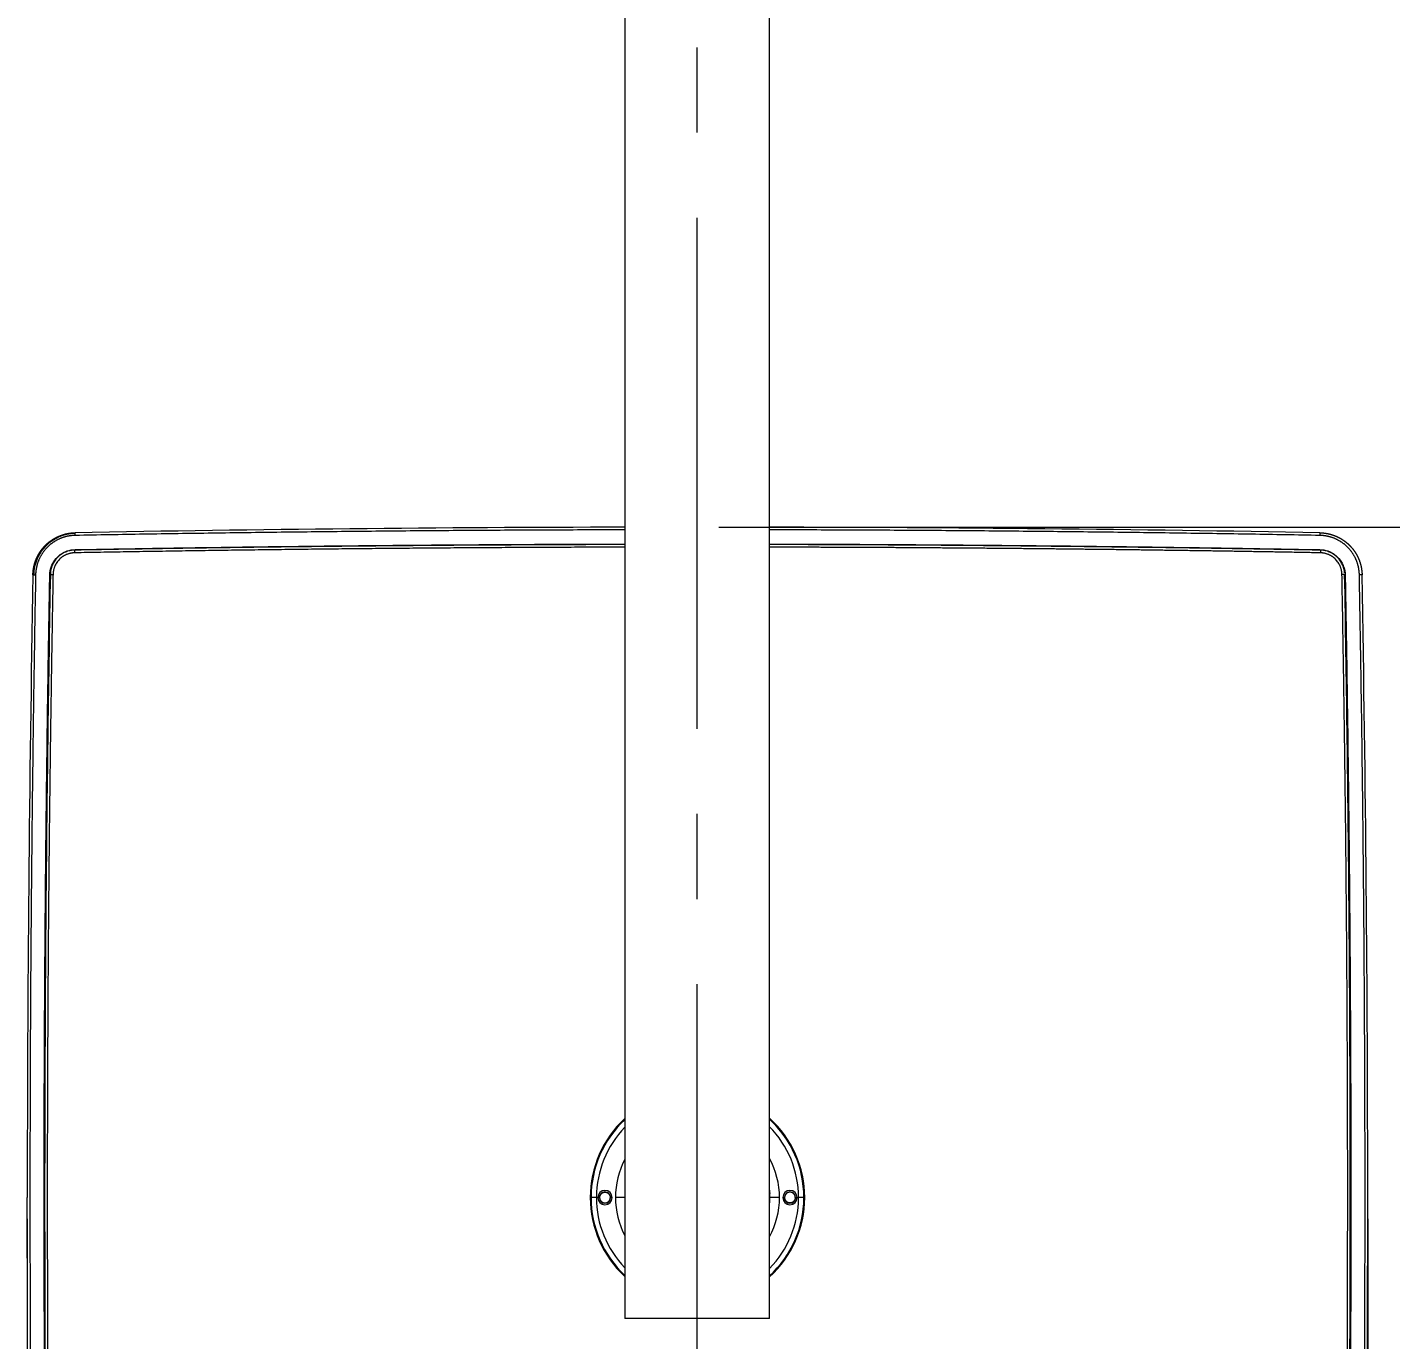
# Model space of a CAD drawing. Extents: x 8896 to 12055, y -91 to 2224.
# Drawn here: x 9756.8 to 10011.1, y 1567.2 to 1811.8 of the extents above; entities that cross this region are included whole.
import ezdxf

# ---------------------------------------------------------------- set-up
doc = ezdxf.new("R2010")
doc.units = 0
doc.header["$LTSCALE"] = 10
doc.header["$MEASUREMENT"] = 0
doc.header["$PDMODE"] = 3
doc.header["$PDSIZE"] = -10
doc.linetypes.add('CENTER2', pattern=[28.575, 19.05, -3.175, 3.175, -3.175])
doc.layers.get('0').update_dxf_attribs({"linetype": 'CONTINUOUS'})
doc.layers.get('DEFPOINTS').update_dxf_attribs({"linetype": 'CONTINUOUS'})
doc.layers.add('1', color=7, linetype='CONTINUOUS')
doc.layers.add('Cneter', color=1, linetype='CENTER2', lineweight=13)
doc.styles.add('Daelim Dimension', font='NanumGothic.ttf')
doc.dimstyles.new('DEFAULT', dxfattribs={"dimscale": 2, "dimtxt": 2, "dimasz": 2, "dimexe": 0, "dimexo": 2, "dimgap": 1, "dimtad": 1, "dimdec": 1, "dimzin": 9, "dimdsep": 46, "dimtxsty": 'Daelim Dimension', "dimcen": 0.5, "dimclrd": 5, "dimclre": 5, "dimclrt": 256, "dimadec": 1, "dimazin": 0, "dimtfac": 1, "dimtdec": 1, "dimtix": 1, "dimtmove": 0, "dimatfit": 3, "dimfxl": 1, "dimtolj": 1, "dimtzin": 1, "dimlwd": 9, "dimlwe": 9, "dimarcsym": 0})

# ---------------------------------------------------------------- blocks, each defined once
blk = doc.blocks.new('*D4')
at = {"color": 5, "lineweight": 9, "ltscale": 0.5, "transparency": 16777216}
for p, q in [((9756.82, 1589.67), (9756.82, 1413.04)), ((10006.81, 1589.67), (10006.81, 1413.04)), ((9764.82, 1415.04), (9998.81, 1415.04))]:
    blk.add_line(p, q, dxfattribs=at)
at = {"color": 5, "ltscale": 0.5, "transparency": 16777216}
for points in [[(9764.82, 1416.37), (9764.82, 1413.71), (9756.82, 1415.04)], [(9998.81, 1416.37), (9998.81, 1413.71), (10006.81, 1415.04)]]:
    blk.add_solid(points, dxfattribs=at)
at = {"layer": 'DEFPOINTS', "color": 0, "ltscale": 0.5, "transparency": 16777216}
for p in [(9756.82, 1593.67), (10006.81, 1593.67), (10006.81, 1415.04)]:
    blk.add_point(p, dxfattribs=at)
at = {"color": 7, "ltscale": 0.5, "transparency": 16777216, "insert": (9881.81, 1427.93), "char_height": 20, "attachment_point": 5, "style": 'Daelim Dimension'}
blk.add_mtext('\\A1;250', dxfattribs=at)
blk = doc.blocks.new('*D5')
at = {"color": 5, "lineweight": 9, "ltscale": 0.5, "transparency": 16777216}
for p, q in [((9885.81, 1718.67), (10079.9, 1718.67)), ((10077.9, 1476.67), (10077.9, 1710.67)), ((9885.81, 1468.67), (10079.9, 1468.67))]:
    blk.add_line(p, q, dxfattribs=at)
at = {"color": 5, "ltscale": 0.5, "transparency": 16777216}
for points in [[(10076.57, 1710.67), (10079.23, 1710.67), (10077.9, 1718.67)], [(10076.57, 1476.67), (10079.23, 1476.67), (10077.9, 1468.67)]]:
    blk.add_solid(points, dxfattribs=at)
at = {"layer": 'DEFPOINTS', "color": 0, "ltscale": 0.5, "transparency": 16777216}
for p in [(9881.81, 1718.67), (10077.9, 1718.67), (9881.81, 1468.67)]:
    blk.add_point(p, dxfattribs=at)
at = {"color": 7, "ltscale": 0.5, "transparency": 16777216, "insert": (10065.01, 1593.67), "char_height": 20, "attachment_point": 5, "rotation": 90, "style": 'Daelim Dimension'}
blk.add_mtext('\\A1;250', dxfattribs=at)
blk = doc.blocks.new('*D13')
at = {"color": 5, "lineweight": 9, "ltscale": 0.5, "transparency": 16777216}
for p, q in [((10020.76, 2037.53), (10186.06, 2037.53)), ((10184.06, 1476.67), (10184.06, 2029.53)), ((9885.81, 1468.67), (10186.06, 1468.67))]:
    blk.add_line(p, q, dxfattribs=at)
at = {"color": 5, "ltscale": 0.5, "transparency": 16777216}
for points in [[(10182.73, 2029.53), (10185.4, 2029.53), (10184.06, 2037.53)], [(10182.73, 1476.67), (10185.4, 1476.67), (10184.06, 1468.67)]]:
    blk.add_solid(points, dxfattribs=at)
at = {"layer": 'DEFPOINTS', "color": 0, "ltscale": 0.5, "transparency": 16777216}
for p in [(10016.76, 2037.53), (10184.06, 2037.53), (9881.81, 1468.67)]:
    blk.add_point(p, dxfattribs=at)
at = {"color": 7, "ltscale": 0.5, "transparency": 16777216, "insert": (10171.18, 1753.1), "char_height": 20, "attachment_point": 5, "rotation": 90, "style": 'Daelim Dimension'}
blk.add_mtext('\\A1;569', dxfattribs=at)

msp = doc.modelspace()

# ---------------------------------------------------------------- linework, layer by layer
at = {"layer": '1', "color": 7, "linetype": 'Continuous', "lineweight": 18}
for p, q in [((9868.26, 1895.15), (9868.26, 1571.15)), ((9895.26, 1571.15), (9895.26, 1895.15)), ((9895.28, 1594.42), (9895.29, 1594.42)), ((9895.26, 1571.15), (9868.26, 1571.15))]:
    msp.add_line(p, q, dxfattribs=at)
at = {"layer": '1', "color": 7, "linetype": 'Continuous', "lineweight": 13}
for p, q in [((9861.96, 1593.67), (9861.81, 1593.67)), ((9862.96, 1593.67), (9861.96, 1593.67)), ((9863.53, 1593.67), (9863.22, 1593.67)), ((9865.56, 1593.67), (9865.6, 1593.67)), ((9868.26, 1593.67), (9866.51, 1593.67)), ((9897.11, 1593.67), (9895.31, 1593.67)), ((9898.06, 1593.67), (9898.03, 1593.67)), ((9900.1, 1593.67), (9900.41, 1593.67)), ((9901.67, 1593.67), (9900.67, 1593.67)), ((9901.81, 1593.67), (9901.67, 1593.67))]:
    msp.add_line(p, q, dxfattribs=at)
at = {"layer": '1', "color": 7, "linetype": 'Continuous', "lineweight": 18}
for centre, radius, start, end in [((9881.81, -4667.95), 6386.61, 90.121563, 91.041505), ((9881.81, -4667.95), 6386.61, 88.958495, 89.879381), ((16143.43, 1593.67), 6386.61, 178.958495, 180), ((3620.2, 1593.67), 6386.61, 0, 1.041505), ((9881.81, 1593.67), 20, 132.6544, 180), ((9881.81, 1593.67), 20, 0, 47.7478), ((9881.81, 1593.67), 15.3, 152.3433, 180), ((9881.81, 1593.67), 15.3, 0, 28.4836), ((9864.56, 1593.67), 1.34, 90, 180), ((9864.56, 1593.67), 1.04, 90, 180), ((9864.56, 1593.67), 1.34, 0, 90), ((9864.56, 1593.67), 1.04, 360, 90), ((9881.81, 1593.67), 13.5, 0, 5.0316), ((9899.06, 1593.67), 1.34, 90, 180), ((9899.06, 1593.67), 1.04, 90, 180), ((9899.06, 1593.67), 1.34, 0, 90), ((9899.06, 1593.67), 1.04, 360, 90), ((9881.81, 1593.67), 20, 180, 227.3456), ((9864.56, 1593.67), 1.34, 180, 270), ((9864.56, 1593.67), 1.04, 180, 270), ((9864.56, 1593.67), 1.04, 270, 360), ((9864.56, 1593.67), 1.34, 270, 0), ((9881.81, 1593.67), 15.3, 180, 207.6567), ((9881.81, 1593.67), 20, 312.2522, 0), ((9881.81, 1593.67), 13.5, 354.9684, 0), ((9881.81, 1593.67), 15.3, 331.5164, 0), ((9899.06, 1593.67), 1.34, 180, 270), ((9899.06, 1593.67), 1.04, 180, 270), ((9899.06, 1593.67), 1.04, 270, 360), ((9899.06, 1593.67), 1.34, 270, 0), ((3620.2, 1593.67), 6386.61, 358.958495, 0)]:
    msp.add_arc(centre, radius, start, end, dxfattribs=at)
at = {"layer": '1', "color": 7, "linetype": 'Continuous', "lineweight": 13}
for radius, start, end in [(19.85, 133.0472, 179.7289), (19.85, 0, 47.3642), (18.85, 135.9537, 179.7289), (18.85, 0, 44.497), (19.85, 179.7289, 180), (19.85, 180, 226.9542), (18.85, 179.7289, 180), (18.85, 180, 224.0448), (19.85, 312.6372, 359.7289), (18.85, 315.5016, 359.7289), (18.85, 359.7289, 0), (19.85, 359.7289, 0)]:
    msp.add_arc((9881.81, 1593.67), radius, start, end, dxfattribs=at)
msp.add_ellipse((9765.87, 1709.61), major_axis=(5.64, 5.47), ratio=1, start_param=0.818639, end_param=2.35315, dxfattribs=at)
at = {"layer": '1', "color": 7, "linetype": 'Continuous', "lineweight": 18}
for points, knots in [([(9757.87, 1709.76), (9757.87, 1709.77), (9757.87, 1709.8), (9757.88, 1709.84), (9757.88, 1709.89), (9757.88, 1709.93), (9757.88, 1709.97), (9757.88, 1710.02), (9757.88, 1710.06), (9757.89, 1710.1), (9757.89, 1710.15), (9757.89, 1710.19), (9757.9, 1710.23), (9757.9, 1710.28), (9757.9, 1710.32), (9757.91, 1710.36), (9757.91, 1710.41), (9757.92, 1710.45), (9757.92, 1710.49), (9757.93, 1710.54), (9757.93, 1710.58), (9757.94, 1710.62), (9757.94, 1710.66), (9757.95, 1710.71), (9757.95, 1710.75), (9757.96, 1710.79), (9757.97, 1710.83), (9757.97, 1710.88), (9757.98, 1710.92), (9757.99, 1710.96), (9757.99, 1711), (9758, 1711.05), (9758.01, 1711.09), (9758.02, 1711.13), (9758.03, 1711.17), (9758.03, 1711.21), (9758.04, 1711.26), (9758.05, 1711.3), (9758.06, 1711.34), (9758.07, 1711.38), (9758.08, 1711.42), (9758.09, 1711.47), (9758.1, 1711.51), (9758.11, 1711.55), (9758.12, 1711.59), (9758.13, 1711.63), (9758.14, 1711.67), (9758.15, 1711.71), (9758.16, 1711.75), (9758.18, 1711.8), (9758.19, 1711.84), (9758.2, 1711.88), (9758.21, 1711.92), (9758.22, 1711.96), (9758.24, 1712), (9758.25, 1712.04), (9758.26, 1712.08), (9758.28, 1712.12), (9758.29, 1712.16), (9758.3, 1712.2), (9758.32, 1712.24), (9758.33, 1712.28), (9758.34, 1712.32), (9758.36, 1712.36), (9758.37, 1712.4), (9758.39, 1712.44), (9758.4, 1712.48), (9758.42, 1712.52), (9758.43, 1712.56), (9758.45, 1712.6), (9758.47, 1712.64), (9758.48, 1712.67), (9758.5, 1712.71), (9758.51, 1712.75), (9758.53, 1712.79), (9758.55, 1712.83), (9758.56, 1712.87), (9758.58, 1712.91), (9758.6, 1712.94), (9758.62, 1712.98), (9758.63, 1713.02), (9758.65, 1713.06), (9758.67, 1713.1), (9758.69, 1713.13), (9758.71, 1713.17), (9758.73, 1713.21), (9758.74, 1713.25), (9758.76, 1713.28), (9758.78, 1713.32), (9758.8, 1713.36), (9758.82, 1713.39), (9758.84, 1713.43), (9758.86, 1713.47), (9758.88, 1713.5), (9758.9, 1713.54), (9758.92, 1713.58), (9758.94, 1713.61), (9758.96, 1713.65), (9758.99, 1713.68), (9759.01, 1713.72), (9759.03, 1713.75), (9759.05, 1713.79), (9759.07, 1713.83), (9759.09, 1713.86), (9759.12, 1713.9), (9759.14, 1713.93), (9759.16, 1713.97), (9759.18, 1714), (9759.21, 1714.03), (9759.23, 1714.07), (9759.25, 1714.1), (9759.27, 1714.14), (9759.3, 1714.17), (9759.32, 1714.21), (9759.35, 1714.24), (9759.37, 1714.27), (9759.39, 1714.31), (9759.42, 1714.34), (9759.44, 1714.37), (9759.47, 1714.41), (9759.49, 1714.44), (9759.52, 1714.47), (9759.54, 1714.5), (9759.57, 1714.54), (9759.59, 1714.57), (9759.62, 1714.6), (9759.64, 1714.63), (9759.67, 1714.66), (9759.69, 1714.7), (9759.72, 1714.73), (9759.75, 1714.76), (9759.77, 1714.79), (9759.8, 1714.82), (9759.83, 1714.85), (9759.85, 1714.88), (9759.88, 1714.91), (9759.91, 1714.94), (9759.93, 1714.97), (9759.96, 1715), (9759.99, 1715.03), (9760.02, 1715.06), (9760.05, 1715.09), (9760.07, 1715.12), (9760.1, 1715.15), (9760.13, 1715.18), (9760.16, 1715.21), (9760.19, 1715.24), (9760.22, 1715.28), (9760.27, 1715.32), (9760.33, 1715.38), (9760.39, 1715.43), (9760.44, 1715.49), (9760.5, 1715.54), (9760.56, 1715.59), (9760.62, 1715.65), (9760.68, 1715.7), (9760.74, 1715.75), (9760.8, 1715.8), (9760.86, 1715.85), (9760.93, 1715.9), (9760.99, 1715.95), (9761.05, 1716), (9761.12, 1716.05), (9761.18, 1716.09), (9761.25, 1716.14), (9761.31, 1716.19), (9761.38, 1716.23), (9761.45, 1716.28), (9761.51, 1716.32), (9761.58, 1716.36), (9761.65, 1716.41), (9761.72, 1716.45), (9761.79, 1716.49), (9761.86, 1716.53), (9761.93, 1716.57), (9762, 1716.61), (9762.07, 1716.65), (9762.14, 1716.69), (9762.21, 1716.73), (9762.29, 1716.76), (9762.36, 1716.8), (9762.43, 1716.84), (9762.51, 1716.87), (9762.58, 1716.9), (9762.66, 1716.94), (9762.73, 1716.97), (9762.81, 1717), (9762.88, 1717.03), (9762.96, 1717.06), (9763.04, 1717.09), (9763.11, 1717.12), (9763.19, 1717.15), (9763.27, 1717.18), (9763.35, 1717.2), (9763.42, 1717.23), (9763.5, 1717.25), (9763.58, 1717.28), (9763.66, 1717.3), (9763.74, 1717.32), (9763.82, 1717.34), (9763.9, 1717.37), (9763.98, 1717.39), (9764.06, 1717.4), (9764.14, 1717.42), (9764.23, 1717.44), (9764.31, 1717.46), (9764.39, 1717.47), (9764.47, 1717.49), (9764.55, 1717.5), (9764.64, 1717.52), (9764.72, 1717.53), (9764.8, 1717.54), (9764.89, 1717.55), (9764.97, 1717.56), (9765.05, 1717.57), (9765.14, 1717.58), (9765.22, 1717.59), (9765.3, 1717.59), (9765.39, 1717.6), (9765.47, 1717.6), (9765.56, 1717.61), (9765.64, 1717.61), (9765.7, 1717.61), (9765.73, 1717.61)], [0, 0, 0, 0, 0.003544, 0.007087, 0.010628, 0.014167, 0.017705, 0.021241, 0.024775, 0.028308, 0.031839, 0.035368, 0.038896, 0.042422, 0.045946, 0.049469, 0.05299, 0.05651, 0.060028, 0.063544, 0.067058, 0.070571, 0.074082, 0.077592, 0.0811, 0.084606, 0.088111, 0.091614, 0.095115, 0.098615, 0.102113, 0.105609, 0.109104, 0.112597, 0.116088, 0.119578, 0.123066, 0.126553, 0.130038, 0.133521, 0.137002, 0.140482, 0.14396, 0.147437, 0.150912, 0.154385, 0.157857, 0.161327, 0.164795, 0.168262, 0.171727, 0.17519, 0.178652, 0.182112, 0.18557, 0.189027, 0.192482, 0.195936, 0.199388, 0.202838, 0.206286, 0.209733, 0.213178, 0.216622, 0.220064, 0.223504, 0.226943, 0.23038, 0.233815, 0.237249, 0.240681, 0.244111, 0.24754, 0.250967, 0.254392, 0.257816, 0.261238, 0.264659, 0.268078, 0.271495, 0.27491, 0.278324, 0.281736, 0.285147, 0.288556, 0.291963, 0.295369, 0.298773, 0.302175, 0.305576, 0.308975, 0.312372, 0.315768, 0.319162, 0.322554, 0.325945, 0.329334, 0.332722, 0.336108, 0.339492, 0.342874, 0.346255, 0.349634, 0.353012, 0.356388, 0.359762, 0.363135, 0.366506, 0.369875, 0.373243, 0.376609, 0.379973, 0.383336, 0.386697, 0.390057, 0.393414, 0.396771, 0.400125, 0.403478, 0.406829, 0.410179, 0.413527, 0.416873, 0.420217, 0.42356, 0.426902, 0.430241, 0.433579, 0.436916, 0.44025, 0.443583, 0.446915, 0.450245, 0.453573, 0.456899, 0.460224, 0.463547, 0.466869, 0.470188, 0.473507, 0.476823, 0.480138, 0.483451, 0.486763, 0.490073, 0.493381, 0.496688, 0.499993, 0.506428, 0.512869, 0.519316, 0.525769, 0.532229, 0.538695, 0.545167, 0.551646, 0.558131, 0.564622, 0.571119, 0.577623, 0.584133, 0.590649, 0.597171, 0.6037, 0.610235, 0.616776, 0.623324, 0.629878, 0.636438, 0.643004, 0.649577, 0.656156, 0.662741, 0.669332, 0.67593, 0.682534, 0.689144, 0.695761, 0.702384, 0.709013, 0.715648, 0.72229, 0.728938, 0.735592, 0.742253, 0.748919, 0.755592, 0.762272, 0.768957, 0.775649, 0.782347, 0.789051, 0.795762, 0.802479, 0.809202, 0.815932, 0.822668, 0.82941, 0.836158, 0.842912, 0.849673, 0.85644, 0.863214, 0.869994, 0.87678, 0.883572, 0.89037, 0.897175, 0.903986, 0.910803, 0.917627, 0.924457, 0.931293, 0.938136, 0.944984, 0.951839, 0.958701, 0.965568, 0.972442, 0.979322, 0.986208, 0.993101, 1, 1, 1, 1]), ([(9997.9, 1717.61), (9997.92, 1717.61), (9997.94, 1717.61), (9997.99, 1717.61), (9998.03, 1717.61), (9998.08, 1717.61), (9998.12, 1717.6), (9998.16, 1717.6), (9998.21, 1717.6), (9998.25, 1717.6), (9998.29, 1717.59), (9998.34, 1717.59), (9998.38, 1717.59), (9998.42, 1717.58), (9998.46, 1717.58), (9998.51, 1717.58), (9998.55, 1717.57), (9998.59, 1717.57), (9998.64, 1717.56), (9998.68, 1717.56), (9998.72, 1717.55), (9998.76, 1717.55), (9998.81, 1717.54), (9998.85, 1717.54), (9998.89, 1717.53), (9998.94, 1717.52), (9998.98, 1717.52), (9999.02, 1717.51), (9999.06, 1717.5), (9999.11, 1717.5), (9999.15, 1717.49), (9999.19, 1717.48), (9999.23, 1717.47), (9999.27, 1717.47), (9999.32, 1717.46), (9999.36, 1717.45), (9999.4, 1717.44), (9999.44, 1717.43), (9999.48, 1717.42), (9999.53, 1717.41), (9999.57, 1717.4), (9999.61, 1717.39), (9999.65, 1717.38), (9999.69, 1717.37), (9999.73, 1717.36), (9999.77, 1717.35), (9999.82, 1717.34), (9999.86, 1717.33), (9999.9, 1717.32), (9999.94, 1717.31), (9999.98, 1717.3), (10000.02, 1717.28), (10000.06, 1717.27), (10000.1, 1717.26), (10000.14, 1717.25), (10000.18, 1717.23), (10000.22, 1717.22), (10000.26, 1717.21), (10000.3, 1717.2), (10000.34, 1717.18), (10000.38, 1717.17), (10000.42, 1717.15), (10000.46, 1717.14), (10000.5, 1717.13), (10000.54, 1717.11), (10000.58, 1717.1), (10000.62, 1717.08), (10000.66, 1717.07), (10000.7, 1717.05), (10000.74, 1717.03), (10000.78, 1717.02), (10000.82, 1717), (10000.86, 1716.99), (10000.9, 1716.97), (10000.93, 1716.95), (10000.97, 1716.94), (10001.01, 1716.92), (10001.05, 1716.9), (10001.09, 1716.89), (10001.13, 1716.87), (10001.16, 1716.85), (10001.2, 1716.83), (10001.24, 1716.81), (10001.28, 1716.8), (10001.31, 1716.78), (10001.35, 1716.76), (10001.39, 1716.74), (10001.43, 1716.72), (10001.46, 1716.7), (10001.5, 1716.68), (10001.54, 1716.66), (10001.57, 1716.64), (10001.61, 1716.62), (10001.65, 1716.6), (10001.68, 1716.58), (10001.72, 1716.56), (10001.76, 1716.54), (10001.79, 1716.52), (10001.83, 1716.5), (10001.86, 1716.48), (10001.9, 1716.46), (10001.93, 1716.43), (10001.97, 1716.41), (10002, 1716.39), (10002.04, 1716.37), (10002.07, 1716.35), (10002.11, 1716.32), (10002.14, 1716.3), (10002.18, 1716.28), (10002.21, 1716.26), (10002.25, 1716.23), (10002.28, 1716.21), (10002.32, 1716.19), (10002.35, 1716.16), (10002.38, 1716.14), (10002.42, 1716.11), (10002.45, 1716.09), (10002.48, 1716.07), (10002.52, 1716.04), (10002.55, 1716.02), (10002.58, 1715.99), (10002.61, 1715.97), (10002.65, 1715.94), (10002.68, 1715.92), (10002.71, 1715.89), (10002.74, 1715.87), (10002.78, 1715.84), (10002.81, 1715.82), (10002.84, 1715.79), (10002.87, 1715.76), (10002.9, 1715.74), (10002.93, 1715.71), (10002.96, 1715.68), (10003, 1715.66), (10003.03, 1715.63), (10003.06, 1715.6), (10003.09, 1715.58), (10003.12, 1715.55), (10003.15, 1715.52), (10003.18, 1715.49), (10003.21, 1715.47), (10003.24, 1715.44), (10003.27, 1715.41), (10003.3, 1715.38), (10003.33, 1715.35), (10003.35, 1715.33), (10003.38, 1715.3), (10003.42, 1715.26), (10003.47, 1715.21), (10003.52, 1715.16), (10003.58, 1715.1), (10003.63, 1715.04), (10003.69, 1714.98), (10003.74, 1714.92), (10003.79, 1714.86), (10003.84, 1714.8), (10003.89, 1714.74), (10003.94, 1714.68), (10004, 1714.62), (10004.04, 1714.56), (10004.09, 1714.49), (10004.14, 1714.43), (10004.19, 1714.37), (10004.24, 1714.3), (10004.28, 1714.24), (10004.33, 1714.17), (10004.38, 1714.1), (10004.42, 1714.04), (10004.46, 1713.97), (10004.51, 1713.9), (10004.55, 1713.83), (10004.59, 1713.76), (10004.64, 1713.7), (10004.68, 1713.63), (10004.72, 1713.56), (10004.76, 1713.48), (10004.79, 1713.41), (10004.83, 1713.34), (10004.87, 1713.27), (10004.91, 1713.2), (10004.94, 1713.12), (10004.98, 1713.05), (10005.01, 1712.98), (10005.05, 1712.9), (10005.08, 1712.83), (10005.11, 1712.75), (10005.15, 1712.68), (10005.18, 1712.6), (10005.21, 1712.53), (10005.24, 1712.45), (10005.26, 1712.37), (10005.29, 1712.29), (10005.32, 1712.22), (10005.35, 1712.14), (10005.37, 1712.06), (10005.4, 1711.98), (10005.42, 1711.9), (10005.44, 1711.82), (10005.47, 1711.74), (10005.49, 1711.66), (10005.51, 1711.58), (10005.53, 1711.5), (10005.55, 1711.42), (10005.57, 1711.34), (10005.58, 1711.26), (10005.6, 1711.18), (10005.62, 1711.09), (10005.63, 1711.01), (10005.65, 1710.93), (10005.66, 1710.85), (10005.67, 1710.76), (10005.68, 1710.68), (10005.69, 1710.6), (10005.7, 1710.52), (10005.71, 1710.43), (10005.72, 1710.35), (10005.73, 1710.26), (10005.74, 1710.18), (10005.74, 1710.1), (10005.75, 1710.01), (10005.75, 1709.93), (10005.75, 1709.84), (10005.75, 1709.79), (10005.75, 1709.76)], [0, 0, 0, 0, 0.003544, 0.007087, 0.010628, 0.014167, 0.017705, 0.021241, 0.024775, 0.028308, 0.031839, 0.035368, 0.038896, 0.042422, 0.045946, 0.049469, 0.05299, 0.05651, 0.060028, 0.063544, 0.067058, 0.070571, 0.074082, 0.077592, 0.0811, 0.084606, 0.088111, 0.091614, 0.095115, 0.098615, 0.102113, 0.105609, 0.109104, 0.112597, 0.116088, 0.119578, 0.123066, 0.126553, 0.130037, 0.133521, 0.137002, 0.140482, 0.14396, 0.147437, 0.150912, 0.154385, 0.157857, 0.161327, 0.164795, 0.168262, 0.171727, 0.17519, 0.178652, 0.182112, 0.18557, 0.189027, 0.192482, 0.195936, 0.199387, 0.202838, 0.206286, 0.209733, 0.213178, 0.216622, 0.220064, 0.223504, 0.226943, 0.23038, 0.233815, 0.237249, 0.240681, 0.244111, 0.24754, 0.250967, 0.254392, 0.257816, 0.261238, 0.264659, 0.268077, 0.271495, 0.27491, 0.278324, 0.281736, 0.285147, 0.288556, 0.291963, 0.295369, 0.298773, 0.302175, 0.305576, 0.308975, 0.312372, 0.315768, 0.319162, 0.322554, 0.325945, 0.329334, 0.332722, 0.336108, 0.339492, 0.342874, 0.346255, 0.349634, 0.353012, 0.356388, 0.359762, 0.363135, 0.366506, 0.369875, 0.373243, 0.376609, 0.379973, 0.383336, 0.386697, 0.390057, 0.393414, 0.396771, 0.400125, 0.403478, 0.406829, 0.410179, 0.413527, 0.416873, 0.420217, 0.42356, 0.426902, 0.430241, 0.433579, 0.436916, 0.44025, 0.443583, 0.446915, 0.450245, 0.453573, 0.456899, 0.460224, 0.463547, 0.466869, 0.470188, 0.473507, 0.476823, 0.480138, 0.483451, 0.486763, 0.490073, 0.493381, 0.496688, 0.499993, 0.506428, 0.512869, 0.519316, 0.52577, 0.53223, 0.538696, 0.545168, 0.551647, 0.558132, 0.564623, 0.57112, 0.577624, 0.584134, 0.59065, 0.597173, 0.603702, 0.610237, 0.616778, 0.623326, 0.62988, 0.63644, 0.643006, 0.649579, 0.656158, 0.662743, 0.669335, 0.675932, 0.682536, 0.689147, 0.695763, 0.702386, 0.709015, 0.715651, 0.722292, 0.72894, 0.735594, 0.742255, 0.748922, 0.755595, 0.762274, 0.76896, 0.775651, 0.782349, 0.789054, 0.795764, 0.802481, 0.809205, 0.815934, 0.82267, 0.829412, 0.83616, 0.842914, 0.849675, 0.856442, 0.863216, 0.869995, 0.876781, 0.883573, 0.890372, 0.897177, 0.903988, 0.910805, 0.917628, 0.924458, 0.931294, 0.938137, 0.944985, 0.95184, 0.958701, 0.965569, 0.972442, 0.979322, 0.986209, 0.993101, 1, 1, 1, 1]), ([(9761.02, 1709.75), (9761.03, 1710.24), (9761.2, 1711.23), (9761.89, 1712.55), (9762.81, 1713.47), (9763.5, 1713.88), (9763.78, 1714.01)], [0, 0, 0, 0, 0.276368, 0.551466, 0.826172, 1, 1, 1, 1]), ([(9765.64, 1714.36), (9765.34, 1714.36), (9765.05, 1714.32), (9764.47, 1714.2), (9764.05, 1714.07), (9763.65, 1713.88), (9763.39, 1713.74), (9763.02, 1713.51), (9762.68, 1713.22), (9762.26, 1712.81), (9762.07, 1712.58), (9761.74, 1712.09), (9761.6, 1711.83), (9761.37, 1711.29), (9761.28, 1711.01), (9761.19, 1710.58), (9761.17, 1710.43), (9761.13, 1710.14), (9761.12, 1709.99), (9761.12, 1709.85)], [0, 0, 0, 0, 0.125, 0.125, 0.25, 0.3125, 0.3125, 0.375, 0.5, 0.5, 0.625, 0.625, 0.75, 0.75, 0.875, 0.875, 0.9375, 0.9375, 1, 1, 1, 1]), ([(9763.78, 1714.01), (9763.94, 1714.09), (9764.57, 1714.34), (9765.24, 1714.46), (9765.73, 1714.46), (9765.73, 1714.46)], [0, 0, 0, 0, 0.268007, 0.99937, 1, 1, 1, 1]), ([(9868.26, 1715.41), (9867.73, 1715.41), (9866.35, 1715.4), (9864.13, 1715.4), (9861.61, 1715.39), (9859.08, 1715.38), (9856.55, 1715.37), (9854.03, 1715.36), (9851.5, 1715.35), (9848.98, 1715.34), (9846.45, 1715.32), (9843.92, 1715.31), (9841.4, 1715.29), (9838.87, 1715.28), (9836.35, 1715.26), (9833.82, 1715.24), (9831.3, 1715.22), (9828.77, 1715.2), (9826.24, 1715.18), (9823.72, 1715.16), (9821.19, 1715.13), (9818.67, 1715.11), (9816.14, 1715.08), (9813.62, 1715.06), (9811.09, 1715.03), (9808.57, 1715), (9806.04, 1714.97), (9803.51, 1714.94), (9800.99, 1714.91), (9798.46, 1714.88), (9795.94, 1714.84), (9793.41, 1714.81), (9790.89, 1714.77), (9788.36, 1714.74), (9785.84, 1714.7), (9783.31, 1714.66), (9780.79, 1714.62), (9778.26, 1714.58), (9775.74, 1714.54), (9773.21, 1714.5), (9770.69, 1714.45), (9768.16, 1714.41), (9766.48, 1714.38), (9765.64, 1714.36)], [0, 0, 0, 0, 0.015651, 0.040263, 0.064874, 0.089486, 0.114097, 0.138708, 0.163319, 0.18793, 0.21254, 0.237151, 0.261761, 0.286371, 0.310981, 0.335591, 0.360201, 0.384811, 0.40942, 0.434029, 0.458639, 0.483248, 0.507856, 0.532465, 0.557074, 0.581682, 0.60629, 0.630898, 0.655506, 0.680114, 0.704721, 0.729329, 0.753936, 0.778543, 0.80315, 0.827757, 0.852364, 0.87697, 0.901576, 0.926183, 0.950789, 0.975394, 1, 1, 1, 1]), ([(9868.26, 1714.92), (9867.53, 1714.92), (9865.92, 1714.91), (9863.45, 1714.91), (9860.85, 1714.9), (9858.25, 1714.89), (9855.66, 1714.88), (9853.07, 1714.87), (9850.48, 1714.86), (9847.91, 1714.84), (9845.33, 1714.83), (9842.76, 1714.81), (9840.2, 1714.8), (9837.64, 1714.78), (9835.09, 1714.76), (9832.54, 1714.74), (9830, 1714.72), (9827.46, 1714.7), (9824.93, 1714.68), (9822.4, 1714.65), (9819.88, 1714.63), (9817.36, 1714.6), (9814.85, 1714.58), (9812.34, 1714.55), (9809.84, 1714.52), (9807.34, 1714.49), (9804.84, 1714.46), (9802.36, 1714.43), (9799.87, 1714.4), (9797.4, 1714.37), (9794.92, 1714.34), (9792.46, 1714.3), (9789.99, 1714.27), (9787.54, 1714.23), (9785.08, 1714.19), (9782.64, 1714.15), (9780.19, 1714.12), (9777.76, 1714.08), (9775.33, 1714.04), (9772.9, 1713.99), (9770.48, 1713.95), (9768.06, 1713.91), (9766.45, 1713.88), (9765.64, 1713.86)], [0, 0, 0, 0, 0.021508, 0.046925, 0.072293, 0.097612, 0.122882, 0.148103, 0.173275, 0.198398, 0.223473, 0.248498, 0.273474, 0.298402, 0.32328, 0.348109, 0.37289, 0.397621, 0.422304, 0.446937, 0.471522, 0.496058, 0.520545, 0.544982, 0.569371, 0.593711, 0.618002, 0.642244, 0.666437, 0.690581, 0.714676, 0.738722, 0.76272, 0.786668, 0.810567, 0.834418, 0.858219, 0.881972, 0.905675, 0.92933, 0.952935, 0.976492, 1, 1, 1, 1]), ([(9997.99, 1714.36), (9997.58, 1714.37), (9996.75, 1714.39), (9995.46, 1714.41), (9994.11, 1714.43), (9992.7, 1714.46), (9991.23, 1714.48), (9989.69, 1714.51), (9988.09, 1714.54), (9986.43, 1714.56), (9984.7, 1714.59), (9982.91, 1714.62), (9981.06, 1714.65), (9979.14, 1714.68), (9977.16, 1714.71), (9975.12, 1714.74), (9973.01, 1714.77), (9970.84, 1714.8), (9968.61, 1714.83), (9966.31, 1714.86), (9963.95, 1714.89), (9961.53, 1714.92), (9959.05, 1714.95), (9956.5, 1714.98), (9953.89, 1715.01), (9951.21, 1715.04), (9948.48, 1715.07), (9945.67, 1715.1), (9942.81, 1715.13), (9936.66, 1715.19), (9927.43, 1715.26), (9915.29, 1715.34), (9904.63, 1715.38), (9898.01, 1715.4), (9895.26, 1715.41)], [0, 0, 0, 0, 0.011896, 0.024406, 0.037531, 0.051271, 0.065625, 0.080594, 0.096178, 0.112376, 0.12919, 0.146617, 0.16466, 0.183317, 0.202589, 0.222476, 0.242977, 0.264093, 0.285824, 0.308169, 0.331129, 0.354704, 0.378893, 0.403698, 0.429116, 0.45515, 0.481798, 0.509061, 0.536939, 0.565431, 0.68856, 0.806668, 0.919754, 1, 1, 1, 1]), ([(9997.98, 1713.86), (9997.55, 1713.87), (9996.68, 1713.89), (9995.37, 1713.91), (9994.06, 1713.94), (9992.75, 1713.96), (9991.44, 1713.98), (9990.13, 1714), (9988.82, 1714.03), (9987.5, 1714.05), (9986.18, 1714.07), (9984.87, 1714.09), (9983.55, 1714.11), (9982.23, 1714.14), (9980.9, 1714.16), (9979.58, 1714.18), (9978.25, 1714.2), (9976.93, 1714.22), (9975.6, 1714.24), (9974.27, 1714.26), (9972.94, 1714.28), (9971.6, 1714.3), (9970.27, 1714.31), (9968.93, 1714.33), (9967.6, 1714.35), (9966.26, 1714.37), (9964.92, 1714.39), (9963.58, 1714.4), (9962.23, 1714.42), (9960.89, 1714.44), (9959.54, 1714.46), (9958.19, 1714.47), (9956.84, 1714.49), (9955.49, 1714.5), (9954.14, 1714.52), (9952.79, 1714.53), (9951.43, 1714.55), (9950.08, 1714.56), (9948.72, 1714.58), (9947.36, 1714.59), (9946, 1714.61), (9944.64, 1714.62), (9943.27, 1714.63), (9941.91, 1714.65), (9940.54, 1714.66), (9939.17, 1714.67), (9937.8, 1714.69), (9936.43, 1714.7), (9935.06, 1714.71), (9933.69, 1714.72), (9932.31, 1714.73), (9930.93, 1714.74), (9929.55, 1714.75), (9928.17, 1714.76), (9926.79, 1714.77), (9925.41, 1714.78), (9924.03, 1714.79), (9922.64, 1714.8), (9921.25, 1714.81), (9919.86, 1714.82), (9918.47, 1714.83), (9917.08, 1714.84), (9915.69, 1714.84), (9914.29, 1714.85), (9912.9, 1714.86), (9911.5, 1714.86), (9910.1, 1714.87), (9908.7, 1714.88), (9907.3, 1714.88), (9905.9, 1714.89), (9904.49, 1714.89), (9903.08, 1714.9), (9901.68, 1714.9), (9900.27, 1714.91), (9898.86, 1714.91), (9897.44, 1714.91), (9896.25, 1714.92), (9895.52, 1714.92), (9895.26, 1714.92)], [0, 0, 0, 0, 0.012705, 0.025425, 0.038159, 0.050907, 0.06367, 0.076447, 0.089238, 0.102043, 0.114862, 0.127696, 0.140544, 0.153407, 0.166283, 0.179174, 0.192079, 0.204999, 0.217933, 0.230881, 0.243843, 0.256819, 0.26981, 0.282815, 0.295834, 0.308868, 0.321916, 0.334978, 0.348054, 0.361145, 0.37425, 0.387369, 0.400503, 0.41365, 0.426812, 0.439989, 0.453179, 0.466384, 0.479603, 0.492836, 0.506084, 0.519346, 0.532622, 0.545912, 0.559217, 0.572536, 0.585869, 0.599217, 0.612579, 0.625955, 0.639345, 0.65275, 0.666168, 0.679602, 0.693049, 0.706511, 0.719987, 0.733477, 0.746981, 0.7605, 0.774033, 0.78758, 0.801142, 0.814718, 0.828308, 0.841912, 0.855531, 0.869164, 0.882811, 0.896473, 0.910149, 0.923839, 0.937543, 0.951261, 0.964994, 0.978741, 0.992503, 1, 1, 1, 1]), ([(9997.9, 1714.46), (9998.39, 1714.46), (9999.37, 1714.29), (10000.69, 1713.6), (10001.61, 1712.68), (10002.02, 1711.99), (10002.15, 1711.71)], [0, 0, 0, 0, 0.276368, 0.551465, 0.826172, 1, 1, 1, 1]), ([(10002.49, 1710.16), (10002.47, 1710.35), (10002.45, 1710.54), (10002.34, 1711.01), (10002.21, 1711.43), (10002.02, 1711.83), (10001.88, 1712.09), (10001.65, 1712.47), (10001.37, 1712.81), (10000.95, 1713.22), (10000.72, 1713.41), (10000.24, 1713.74), (9999.98, 1713.88), (9999.44, 1714.11), (9999.15, 1714.2), (9998.72, 1714.29), (9998.58, 1714.32), (9998.29, 1714.35), (9998.14, 1714.36), (9997.99, 1714.36)], [0, 0, 0, 0, 0.084773, 0.084773, 0.21552, 0.280893, 0.280893, 0.346266, 0.477013, 0.477013, 0.60776, 0.60776, 0.738507, 0.738507, 0.869253, 0.869253, 0.934627, 0.934627, 1, 1, 1, 1]), ([(9765.64, 1713.86), (9765.63, 1713.86), (9765.61, 1713.86), (9765.58, 1713.86), (9765.55, 1713.86), (9765.51, 1713.86), (9765.48, 1713.86), (9765.45, 1713.86), (9765.42, 1713.85), (9765.38, 1713.85), (9765.35, 1713.85), (9765.32, 1713.84), (9765.29, 1713.84), (9765.25, 1713.84), (9765.22, 1713.83), (9765.19, 1713.83), (9765.16, 1713.82), (9765.12, 1713.82), (9765.09, 1713.82), (9765.06, 1713.81), (9765.03, 1713.8), (9764.99, 1713.8), (9764.96, 1713.79), (9764.93, 1713.79), (9764.9, 1713.78), (9764.81, 1713.76), (9764.67, 1713.73), (9764.49, 1713.67), (9764.3, 1713.61), (9764.06, 1713.51), (9763.76, 1713.37), (9763.42, 1713.17), (9763.11, 1712.93), (9762.82, 1712.67), (9762.55, 1712.38), (9762.32, 1712.06), (9762.11, 1711.73), (9761.97, 1711.43), (9761.88, 1711.19), (9761.81, 1711), (9761.76, 1710.81), (9761.72, 1710.66), (9761.7, 1710.56), (9761.69, 1710.5), (9761.68, 1710.44), (9761.67, 1710.38), (9761.66, 1710.32), (9761.65, 1710.26), (9761.64, 1710.2), (9761.64, 1710.14), (9761.63, 1710.08), (9761.63, 1710.02), (9761.62, 1709.96), (9761.62, 1709.9), (9761.62, 1709.86), (9761.62, 1709.84)], [0, 0, 0, 0, 0.005179, 0.010359, 0.015539, 0.02072, 0.025902, 0.031086, 0.036272, 0.04146, 0.046651, 0.051846, 0.057043, 0.062244, 0.06745, 0.07266, 0.077874, 0.083094, 0.088319, 0.093551, 0.098788, 0.104032, 0.109282, 0.11454, 0.119806, 0.125079, 0.156309, 0.187529, 0.21881, 0.25022, 0.312836, 0.37524, 0.437908, 0.499996, 0.562062, 0.624741, 0.687116, 0.749742, 0.781133, 0.812407, 0.843632, 0.87488, 0.884607, 0.89431, 0.903989, 0.913648, 0.923288, 0.932911, 0.942521, 0.952118, 0.961705, 0.971285, 0.980859, 0.99043, 1, 1, 1, 1]), ([(10002.01, 1709.84), (10002.01, 1709.85), (10002.01, 1709.87), (10002.01, 1709.9), (10002, 1709.94), (10002, 1709.97), (10002, 1710), (10002, 1710.03), (10002, 1710.07), (10001.99, 1710.1), (10001.99, 1710.13), (10001.99, 1710.16), (10001.99, 1710.2), (10001.98, 1710.23), (10001.98, 1710.26), (10001.97, 1710.29), (10001.97, 1710.33), (10001.96, 1710.36), (10001.96, 1710.39), (10001.95, 1710.42), (10001.95, 1710.46), (10001.94, 1710.49), (10001.94, 1710.52), (10001.93, 1710.55), (10001.92, 1710.59), (10001.9, 1710.67), (10001.87, 1710.81), (10001.82, 1711), (10001.75, 1711.18), (10001.65, 1711.43), (10001.51, 1711.72), (10001.31, 1712.06), (10001.08, 1712.38), (10000.81, 1712.67), (10000.52, 1712.93), (10000.21, 1713.17), (9999.87, 1713.37), (9999.57, 1713.51), (9999.33, 1713.61), (9999.14, 1713.67), (9998.95, 1713.73), (9998.81, 1713.76), (9998.7, 1713.79), (9998.64, 1713.8), (9998.58, 1713.81), (9998.52, 1713.82), (9998.46, 1713.83), (9998.4, 1713.83), (9998.34, 1713.84), (9998.28, 1713.85), (9998.22, 1713.85), (9998.16, 1713.86), (9998.1, 1713.86), (9998.04, 1713.86), (9998, 1713.86), (9997.98, 1713.86)], [0, 0, 0, 0, 0.005179, 0.010359, 0.015539, 0.02072, 0.025902, 0.031086, 0.036272, 0.04146, 0.046651, 0.051846, 0.057043, 0.062244, 0.06745, 0.07266, 0.077874, 0.083094, 0.088319, 0.093551, 0.098788, 0.104032, 0.109282, 0.11454, 0.119806, 0.125079, 0.156309, 0.187529, 0.21881, 0.25022, 0.312836, 0.37524, 0.437908, 0.499996, 0.562062, 0.624741, 0.687116, 0.749742, 0.781133, 0.812407, 0.843633, 0.87488, 0.884607, 0.89431, 0.903989, 0.913648, 0.923288, 0.932911, 0.942521, 0.952118, 0.961705, 0.971285, 0.980859, 0.99043, 1, 1, 1, 1]), ([(10002.15, 1711.71), (10002.23, 1711.54), (10002.48, 1710.92), (10002.6, 1710.24), (10002.61, 1709.75), (10002.61, 1709.75)], [0, 0, 0, 0, 0.268006, 0.99937, 1, 1, 1, 1]), ([(9761.12, 1709.85), (9760.77, 1690.49), (9760.5, 1671.12), (9760.15, 1632.4), (9760.06, 1613.03), (9760.06, 1593.67)], [0, 0, 0, 0, 0.5, 0.5, 1, 1, 1, 1]), ([(9761.62, 1709.84), (9761.61, 1709.4), (9761.6, 1708.53), (9761.57, 1707.23), (9761.55, 1705.92), (9761.53, 1704.61), (9761.5, 1703.3), (9761.48, 1701.99), (9761.46, 1700.67), (9761.44, 1699.36), (9761.41, 1698.04), (9761.39, 1696.72), (9761.37, 1695.4), (9761.35, 1694.08), (9761.33, 1692.76), (9761.31, 1691.44), (9761.29, 1690.11), (9761.27, 1688.78), (9761.25, 1687.45), (9761.23, 1686.12), (9761.21, 1684.79), (9761.19, 1683.46), (9761.17, 1682.13), (9761.15, 1680.79), (9761.13, 1679.45), (9761.11, 1678.11), (9761.1, 1676.77), (9761.08, 1675.43), (9761.06, 1674.09), (9761.05, 1672.74), (9761.03, 1671.4), (9761.01, 1670.05), (9761, 1668.7), (9760.98, 1667.35), (9760.96, 1666), (9760.95, 1664.64), (9760.93, 1663.29), (9760.92, 1661.93), (9760.9, 1660.58), (9760.89, 1659.22), (9760.88, 1657.86), (9760.86, 1656.49), (9760.85, 1655.13), (9760.84, 1653.76), (9760.82, 1652.4), (9760.81, 1651.03), (9760.8, 1649.66), (9760.79, 1648.29), (9760.77, 1646.92), (9760.76, 1645.54), (9760.75, 1644.17), (9760.74, 1642.79), (9760.73, 1641.41), (9760.72, 1640.03), (9760.71, 1638.65), (9760.7, 1637.27), (9760.69, 1635.88), (9760.68, 1634.5), (9760.67, 1633.11), (9760.67, 1631.72), (9760.66, 1630.33), (9760.65, 1628.94), (9760.64, 1627.55), (9760.63, 1626.15), (9760.63, 1624.75), (9760.62, 1623.36), (9760.61, 1621.96), (9760.61, 1620.56), (9760.6, 1619.16), (9760.6, 1617.75), (9760.59, 1616.35), (9760.59, 1614.94), (9760.58, 1613.53), (9760.58, 1612.12), (9760.57, 1610.71), (9760.57, 1609.3), (9760.57, 1607.89), (9760.56, 1606.47), (9760.56, 1605.06), (9760.56, 1603.64), (9760.56, 1602.22), (9760.55, 1600.8), (9760.55, 1599.37), (9760.55, 1597.95), (9760.55, 1596.52), (9760.55, 1595.1), (9760.55, 1593.27), (9760.55, 1591.03), (9760.55, 1588.4), (9760.56, 1585.77), (9760.56, 1583.15), (9760.56, 1580.53), (9760.57, 1577.92), (9760.58, 1575.31), (9760.59, 1572.7), (9760.59, 1570.11), (9760.6, 1567.51), (9760.62, 1564.92), (9760.63, 1562.34), (9760.64, 1559.76), (9760.66, 1557.19), (9760.67, 1554.62), (9760.69, 1552.06), (9760.7, 1549.5), (9760.72, 1546.95), (9760.74, 1544.4), (9760.76, 1541.85), (9760.78, 1539.32), (9760.81, 1536.78), (9760.83, 1534.26), (9760.85, 1531.73), (9760.88, 1529.22), (9760.91, 1526.7), (9760.93, 1524.19), (9760.96, 1521.69), (9760.99, 1519.19), (9761.02, 1516.7), (9761.05, 1514.21), (9761.08, 1511.73), (9761.11, 1509.25), (9761.15, 1506.78), (9761.18, 1504.31), (9761.22, 1501.85), (9761.25, 1499.39), (9761.29, 1496.94), (9761.33, 1494.49), (9761.37, 1492.05), (9761.41, 1489.61), (9761.45, 1487.18), (9761.49, 1484.75), (9761.53, 1482.33), (9761.58, 1479.91), (9761.61, 1478.31), (9761.62, 1477.5)], [0, 0, 0, 0, 0.005617, 0.011241, 0.016871, 0.022507, 0.02815, 0.033799, 0.039454, 0.045115, 0.050783, 0.056457, 0.062138, 0.067825, 0.073518, 0.079217, 0.084923, 0.090635, 0.096353, 0.102077, 0.107808, 0.113546, 0.119289, 0.125039, 0.130795, 0.136558, 0.142326, 0.148101, 0.153883, 0.15967, 0.165464, 0.171265, 0.177071, 0.182884, 0.188704, 0.194529, 0.200361, 0.206199, 0.212044, 0.217894, 0.223752, 0.229615, 0.235485, 0.241361, 0.247243, 0.253132, 0.259027, 0.264928, 0.270835, 0.276749, 0.28267, 0.288596, 0.294529, 0.300468, 0.306413, 0.312365, 0.318323, 0.324288, 0.330258, 0.336235, 0.342219, 0.348208, 0.354204, 0.360206, 0.366215, 0.37223, 0.378251, 0.384279, 0.390312, 0.396352, 0.402399, 0.408452, 0.414511, 0.420576, 0.426648, 0.432726, 0.43881, 0.444901, 0.450997, 0.457101, 0.46321, 0.469326, 0.475448, 0.481577, 0.487711, 0.493853, 0.5, 0.511356, 0.522691, 0.534003, 0.545295, 0.556564, 0.567812, 0.579039, 0.590243, 0.601426, 0.612588, 0.623728, 0.634846, 0.645943, 0.657018, 0.668071, 0.679103, 0.690113, 0.701101, 0.712068, 0.723013, 0.733937, 0.744839, 0.755719, 0.766578, 0.777415, 0.788231, 0.799024, 0.809797, 0.820547, 0.831276, 0.841984, 0.852669, 0.863334, 0.873976, 0.884597, 0.895196, 0.905774, 0.91633, 0.926864, 0.937377, 0.947868, 0.958338, 0.968786, 0.979212, 0.989617, 1, 1, 1, 1]), ([(10002.01, 1477.5), (10002.02, 1477.94), (10002.03, 1478.81), (10002.06, 1480.11), (10002.08, 1481.42), (10002.1, 1482.73), (10002.13, 1484.04), (10002.15, 1485.35), (10002.17, 1486.67), (10002.19, 1487.98), (10002.21, 1489.3), (10002.24, 1490.62), (10002.26, 1491.94), (10002.28, 1493.26), (10002.3, 1494.58), (10002.32, 1495.91), (10002.34, 1497.23), (10002.36, 1498.56), (10002.38, 1499.89), (10002.4, 1501.22), (10002.42, 1502.55), (10002.44, 1503.88), (10002.46, 1505.22), (10002.48, 1506.55), (10002.49, 1507.89), (10002.51, 1509.23), (10002.53, 1510.57), (10002.55, 1511.91), (10002.57, 1513.25), (10002.58, 1514.6), (10002.6, 1515.94), (10002.62, 1517.29), (10002.63, 1518.64), (10002.65, 1519.99), (10002.66, 1521.34), (10002.68, 1522.7), (10002.69, 1524.05), (10002.71, 1525.41), (10002.72, 1526.77), (10002.74, 1528.12), (10002.75, 1529.49), (10002.76, 1530.85), (10002.78, 1532.21), (10002.79, 1533.58), (10002.8, 1534.94), (10002.82, 1536.31), (10002.83, 1537.68), (10002.84, 1539.05), (10002.85, 1540.42), (10002.86, 1541.8), (10002.88, 1543.17), (10002.89, 1544.55), (10002.9, 1545.93), (10002.91, 1547.31), (10002.92, 1548.69), (10002.93, 1550.07), (10002.94, 1551.46), (10002.95, 1552.84), (10002.95, 1554.23), (10002.96, 1555.62), (10002.97, 1557.01), (10002.98, 1558.4), (10002.99, 1559.8), (10002.99, 1561.19), (10003, 1562.59), (10003.01, 1563.98), (10003.01, 1565.38), (10003.02, 1566.78), (10003.03, 1568.18), (10003.03, 1569.59), (10003.04, 1570.99), (10003.04, 1572.4), (10003.05, 1573.81), (10003.05, 1575.22), (10003.05, 1576.63), (10003.06, 1578.04), (10003.06, 1579.45), (10003.06, 1580.87), (10003.07, 1582.28), (10003.07, 1583.7), (10003.07, 1585.12), (10003.07, 1586.54), (10003.07, 1587.97), (10003.08, 1589.39), (10003.08, 1590.82), (10003.08, 1592.24), (10003.08, 1594.07), (10003.08, 1596.31), (10003.08, 1598.94), (10003.07, 1601.57), (10003.07, 1604.19), (10003.06, 1606.81), (10003.06, 1609.42), (10003.05, 1612.03), (10003.04, 1614.64), (10003.03, 1617.23), (10003.02, 1619.83), (10003.01, 1622.42), (10003, 1625), (10002.99, 1627.58), (10002.97, 1630.15), (10002.96, 1632.72), (10002.94, 1635.28), (10002.92, 1637.84), (10002.9, 1640.39), (10002.89, 1642.94), (10002.86, 1645.49), (10002.84, 1648.02), (10002.82, 1650.56), (10002.8, 1653.08), (10002.77, 1655.61), (10002.75, 1658.12), (10002.72, 1660.64), (10002.7, 1663.15), (10002.67, 1665.65), (10002.64, 1668.15), (10002.61, 1670.64), (10002.58, 1673.13), (10002.55, 1675.61), (10002.51, 1678.09), (10002.48, 1680.56), (10002.45, 1683.03), (10002.41, 1685.49), (10002.37, 1687.95), (10002.34, 1690.4), (10002.3, 1692.85), (10002.26, 1695.29), (10002.22, 1697.73), (10002.18, 1700.16), (10002.14, 1702.59), (10002.1, 1705.01), (10002.05, 1707.43), (10002.02, 1709.04), (10002.01, 1709.84)], [0, 0, 0, 0, 0.005617, 0.011241, 0.016871, 0.022507, 0.02815, 0.033799, 0.039454, 0.045116, 0.050784, 0.056458, 0.062138, 0.067825, 0.073518, 0.079217, 0.084923, 0.090635, 0.096353, 0.102078, 0.107809, 0.113546, 0.11929, 0.12504, 0.130796, 0.136558, 0.142327, 0.148102, 0.153884, 0.159671, 0.165465, 0.171266, 0.177072, 0.182885, 0.188704, 0.19453, 0.200362, 0.2062, 0.212044, 0.217895, 0.223752, 0.229616, 0.235486, 0.241362, 0.247244, 0.253133, 0.259027, 0.264929, 0.270836, 0.27675, 0.28267, 0.288597, 0.29453, 0.300469, 0.306414, 0.312366, 0.318324, 0.324288, 0.330259, 0.336236, 0.342219, 0.348209, 0.354205, 0.360207, 0.366216, 0.372231, 0.378252, 0.384279, 0.390313, 0.396353, 0.402399, 0.408452, 0.414511, 0.420576, 0.426648, 0.432726, 0.43881, 0.444901, 0.450998, 0.457101, 0.46321, 0.469326, 0.475448, 0.481577, 0.487712, 0.493853, 0.5, 0.511356, 0.52269, 0.534003, 0.545294, 0.556564, 0.567812, 0.579038, 0.590243, 0.601426, 0.612587, 0.623727, 0.634845, 0.645942, 0.657017, 0.66807, 0.679102, 0.690112, 0.7011, 0.712067, 0.723012, 0.733936, 0.744838, 0.755718, 0.766577, 0.777414, 0.78823, 0.799024, 0.809796, 0.820546, 0.831275, 0.841983, 0.852669, 0.863333, 0.873975, 0.884596, 0.895196, 0.905773, 0.916329, 0.926864, 0.937377, 0.947868, 0.958338, 0.968786, 0.979212, 0.989617, 1, 1, 1, 1]), ([(10003.56, 1593.67), (10003.56, 1613.03), (10003.48, 1632.4), (10003.12, 1671.12), (10002.86, 1690.49), (10002.51, 1709.85)], [0, 0, 0, 0, 0.5, 0.5, 1, 1, 1, 1]), ([(9760.06, 1593.67), (9760.06, 1574.31), (9760.15, 1554.94), (9760.5, 1516.22), (9760.77, 1496.85), (9761.12, 1477.49)], [0, 0, 0, 0, 0.5, 0.5, 1, 1, 1, 1]), ([(10002.51, 1477.49), (10002.86, 1496.85), (10003.12, 1516.22), (10003.48, 1554.94), (10003.56, 1574.31), (10003.56, 1593.67)], [0, 0, 0, 0, 0.5, 0.5, 1, 1, 1, 1])]:
    msp.add_open_spline(points, degree=3, knots=knots, dxfattribs=at)
at = {"layer": '1', "color": 7, "linetype": 'Continuous', "lineweight": 13}
for points, degree, knots in [([(9765.74, 1717.11), (9765.01, 1717.1), (9764.3, 1716.95), (9763.6, 1716.8), (9762.27, 1716.23), (9761.08, 1715.43), (9760.06, 1714.41), (9759.26, 1713.22), (9758.65, 1711.79), (9758.5, 1710.98), (9758.38, 1710.38), (9758.37, 1709.75)], 2, [0, 0, 0, 0.125, 0.125, 0.25, 0.375, 0.5, 0.625, 0.75, 0.892857, 0.892857, 1, 1, 1]), ([(9765.73, 1717.47), (9765.73, 1717.49), (9765.73, 1717.51), (9765.73, 1717.55), (9765.73, 1717.56), (9765.73, 1717.59), (9765.73, 1717.6), (9765.73, 1717.61), (9765.73, 1717.61), (9765.73, 1717.61)], 3, [0, 0, 0, 0, 0.25, 0.25, 0.5, 0.5, 0.75, 0.75, 1, 1, 1, 1]), ([(9765.74, 1717.11), (9765.73, 1717.15), (9765.73, 1717.18), (9765.73, 1717.24), (9765.73, 1717.28), (9765.73, 1717.34), (9765.73, 1717.37), (9765.73, 1717.42), (9765.73, 1717.45), (9765.73, 1717.47)], 3, [0, 0, 0, 0, 0.25, 0.25, 0.5, 0.5, 0.75, 0.75, 1, 1, 1, 1]), ([(9997.9, 1717.61), (9997.9, 1717.61), (9997.9, 1717.61), (9997.9, 1717.6), (9997.9, 1717.59), (9997.9, 1717.56), (9997.9, 1717.55), (9997.9, 1717.51), (9997.9, 1717.49), (9997.9, 1717.44), (9997.9, 1717.42), (9997.9, 1717.36), (9997.9, 1717.33), (9997.9, 1717.27), (9997.89, 1717.24), (9997.89, 1717.18), (9997.89, 1717.14), (9997.89, 1717.11)], 3, [0, 0, 0, 0, 0.125, 0.125, 0.25, 0.25, 0.375, 0.375, 0.5, 0.5, 0.625, 0.625, 0.75, 0.75, 0.875, 0.875, 1, 1, 1, 1]), ([(10005.26, 1709.75), (10005.24, 1710.48), (10005.09, 1711.18), (10004.94, 1711.88), (10004.37, 1713.22), (10003.57, 1714.41), (10002.55, 1715.43), (10001.36, 1716.23), (9999.93, 1716.84), (9999.13, 1716.99), (9998.52, 1717.1), (9997.89, 1717.11)], 2, [0, 0, 0, 0.125, 0.125, 0.25, 0.375, 0.5, 0.625, 0.75, 0.892857, 0.892857, 1, 1, 1]), ([(9765.64, 1714.36), (9765.64, 1714.36), (9765.64, 1714.25), (9765.64, 1714), (9765.64, 1713.86)], 3, [0, 0, 0, 0, 0.498355, 1, 1, 1, 1]), ([(9997.99, 1714.36), (9997.99, 1714.36), (9997.99, 1714.36), (9997.99, 1714.35), (9997.99, 1714.34), (9997.99, 1714.31), (9997.99, 1714.3), (9997.99, 1714.26), (9997.99, 1714.24), (9997.99, 1714.19), (9997.99, 1714.16), (9997.99, 1714.11), (9997.99, 1714.08), (9997.99, 1714.02), (9997.99, 1713.99), (9997.98, 1713.92), (9997.98, 1713.89), (9997.98, 1713.86)], 3, [0, 0, 0, 0, 0.125, 0.125, 0.25, 0.25, 0.375, 0.375, 0.5, 0.5, 0.625, 0.625, 0.75, 0.75, 0.875, 0.875, 1, 1, 1, 1]), ([(9757.87, 1709.76), (9757.87, 1709.76), (9757.88, 1709.76), (9757.89, 1709.76), (9757.9, 1709.76), (9757.92, 1709.76), (9757.94, 1709.76), (9757.97, 1709.76), (9757.99, 1709.76), (9758.01, 1709.76)], 3, [0, 0, 0, 0, 0.25, 0.25, 0.5, 0.5, 0.75, 0.75, 1, 1, 1, 1]), ([(9758.01, 1709.76), (9758.04, 1709.75), (9758.06, 1709.75), (9758.12, 1709.75), (9758.15, 1709.75), (9758.21, 1709.75), (9758.24, 1709.75), (9758.31, 1709.75), (9758.34, 1709.75), (9758.37, 1709.75)], 3, [0, 0, 0, 0, 0.25, 0.25, 0.5, 0.5, 0.75, 0.75, 1, 1, 1, 1]), ([(9761.12, 1709.85), (9761.12, 1709.85), (9761.12, 1709.85), (9761.14, 1709.85), (9761.14, 1709.85), (9761.17, 1709.85), (9761.18, 1709.85), (9761.22, 1709.85), (9761.24, 1709.85), (9761.29, 1709.84), (9761.32, 1709.84), (9761.38, 1709.84), (9761.41, 1709.84), (9761.47, 1709.84), (9761.5, 1709.84), (9761.56, 1709.84), (9761.59, 1709.84), (9761.62, 1709.84)], 3, [0, 0, 0, 0, 0.125, 0.125, 0.25, 0.25, 0.375, 0.375, 0.5, 0.5, 0.625, 0.625, 0.75, 0.75, 0.875, 0.875, 1, 1, 1, 1]), ([(10002.51, 1709.85), (10002.51, 1709.85), (10002.4, 1709.85), (10002.14, 1709.84), (10002.01, 1709.84)], 3, [0, 0, 0, 0, 0.498504, 1, 1, 1, 1])]:
    msp.add_open_spline(points, degree=degree, knots=knots, dxfattribs=at)
for points, degree in [([(9868.26, 1718.15), (9817, 1718.04), (9765.74, 1717.11)], 2), ([(9997.89, 1717.11), (9946.58, 1718.04), (9895.26, 1718.15)], 2), ([(9758.37, 1709.75), (9756.26, 1593.67), (9758.37, 1477.59)], 2), ([(10005.26, 1477.59), (10007.37, 1593.67), (10005.26, 1709.75)], 2), ([(9863.53, 1593.67), (9863.56, 1593.67)], 1), ([(9865.91, 1593.67), (9865.6, 1593.67)], 1), ([(9897.72, 1593.67), (9898.03, 1593.67)], 1), ([(9900.1, 1593.67), (9900.06, 1593.67)], 1)]:
    msp.add_open_spline(points, degree=degree, dxfattribs=at)
at = {"layer": '1', "color": 7, "linetype": 'Continuous', "lineweight": 18}
for points, weights in [([(9765.73, 1714.46), (9816.99, 1715.4), (9868.26, 1715.51)], [1, 0.999926971302, 0.999918447483]), ([(9895.26, 1715.51), (9946.58, 1715.4), (9997.9, 1714.46)], [0.99991843006, 0.999926896374, 1]), ([(9761.02, 1477.59), (9758.91, 1593.67), (9761.02, 1709.75)], [1, 0.999834642254, 1]), ([(10002.61, 1709.75), (10004.72, 1593.67), (10002.61, 1477.59)], [1, 0.999834642254, 1]), ([(9895.24, 1595.02), (9895.27, 1594.72), (9895.28, 1594.42)], [0.983186040181, 0.991307667018, 1]), ([(9757.87, 1477.58), (9756.82, 1535.62), (9756.82, 1593.67)], [1, 0.999958696706, 1])]:
    msp.add_rational_spline(points, weights, degree=2, dxfattribs=at)
at = {"layer": '1', "color": 7, "linetype": 'Continuous', "lineweight": 13}
msp.add_rational_spline([(10005.75, 1709.76), (10005.75, 1709.76), (10005.75, 1709.76), (10005.75, 1709.76), (10005.26, 1709.75)], [0.981897110638, 0.983654313304, 0.985433449668, 0.697401384603, 0.984246480575], degree=2, knots=[0, 0, 0, 0.006139, 0.006139, 1, 1, 1], dxfattribs=at)
at = {"layer": '1', "color": 7, "linetype": 'Continuous', "lineweight": 18}
for points in [[(9863.56, 1593.67), (9863.56, 1594.67), (9864.56, 1594.67), (9865.56, 1594.67), (9865.56, 1593.67)], [(9900.06, 1593.67), (9900.06, 1594.67), (9899.06, 1594.67), (9898.06, 1594.67), (9898.06, 1593.67)], [(9863.56, 1593.67), (9863.56, 1592.67), (9864.56, 1592.67), (9865.56, 1592.67), (9865.56, 1593.67)], [(9900.06, 1593.67), (9900.06, 1592.67), (9899.06, 1592.67), (9898.06, 1592.67), (9898.06, 1593.67)]]:
    msp.add_rational_spline(points, [1, 0.707106781187, 1, 0.707106781187, 1], degree=2, knots=[0, 0, 0, 0.5, 0.5, 1, 1, 1], dxfattribs=at)
at = {"layer": 'Cneter', "lineweight": 5, "ltscale": 0.5}
msp.add_line((9881.76, 1538.2), (9881.76, 2066.58), dxfattribs=at)

# ---------------------------------------------------------------- dimensions: what is measured, and where the dimension line sits
at = {"color": 5, "ltscale": 0.5}
for base, p2, picture, middle in [((10184.06, 2037.53), (10016.76, 2037.53), '*D13', (10171.18, 1753.1)), ((10077.9, 1718.67), (9881.81, 1718.67), '*D5', (10065.01, 1593.67))]:
    dim = msp.add_linear_dim(base=base, p1=(9881.81, 1468.67), p2=p2, angle=90, dimstyle='DEFAULT', override={"dimtxt": 10, "dimasz": 4, "dimexe": 1, "dimdec": 0, "dimclrt": 7}, dxfattribs=at)
    dim.commit()
    dim.dimension.update_dxf_attribs({"geometry": picture, "text_midpoint": middle})
dim = msp.add_linear_dim(base=(10006.81, 1415.04), p1=(9756.82, 1593.67), p2=(10006.81, 1593.67), dimstyle='DEFAULT', override={"dimtxt": 10, "dimasz": 4, "dimexe": 1, "dimdec": 0, "dimclrt": 7}, dxfattribs=at)
dim.commit()
dim.dimension.update_dxf_attribs({"geometry": '*D4', "text_midpoint": (9881.81, 1427.93)})

doc.saveas('drawing.dxf')
